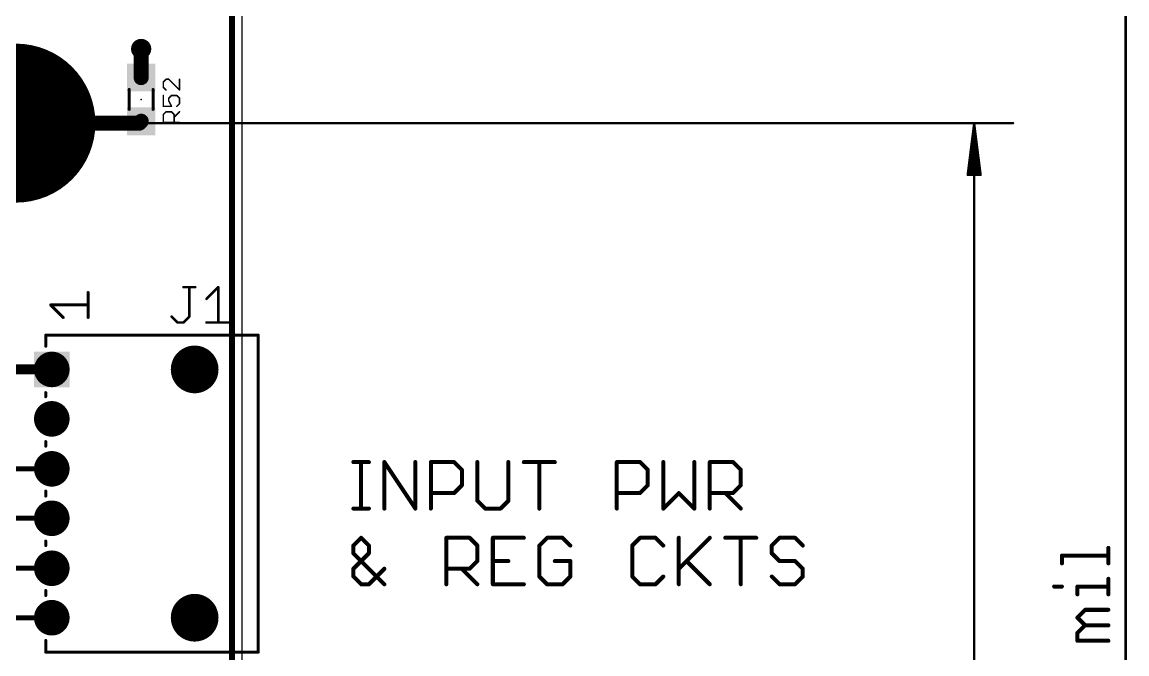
# Model space of a CAD drawing. Extents: x -18 to 144, y -21 to 125.
# Drawn here: x 86.7 to 142.3, y 55.2 to 86.9 of the extents above; entities that cross this region are included whole.
import ezdxf

# ---------------------------------------------------------------- set-up
doc = ezdxf.new("R2010")
doc.units = 0
for name, color, linetype in [('1', 251, 'CONTINUOUS'), ('114', 4, 'CONTINUOUS'), ('16', 175, 'CONTINUOUS'), ('17', 1, 'CONTINUOUS'), ('18', 82, 'CONTINUOUS'), ('2', 82, 'CONTINUOUS'), ('20', 7, 'CONTINUOUS'), ('21', 253, 'CONTINUOUS'), ('23', 7, 'CONTINUOUS'), ('25', 253, 'CONTINUOUS'), ('27', 251, 'CONTINUOUS')]:
    doc.layers.add(name, color=color, linetype=linetype)

# ---------------------------------------------------------------- blocks, each defined once
blk = doc.blocks.new('SQUAREP')
blk.add_solid([(-0.5, -0.5), (0.5, -0.5), (-0.5, 0.5), (0.5, 0.5)])
blk = doc.blocks.new('ROUNDP')
at = {"const_width": 0.5}
blk.add_lwpolyline([(0, -0.25, 1), (0, 0.25, 1), (0, -0.25)], format="xyb", dxfattribs=at)
blk = doc.blocks.new('RECT')
blk.add_solid([(-0.5, -0.5), (0.5, -0.5), (-0.5, 0.5), (0.5, 0.5)])
blk = doc.blocks.new('ROUNDV')
at = {"const_width": 0.5}
blk.add_lwpolyline([(0, -0.25, 1), (0, 0.25, 1), (0, -0.25)], format="xyb", dxfattribs=at)

msp = doc.modelspace()

# ---------------------------------------------------------------- linework, layer by layer
at = {"layer": '1'}
for points, const_width in [([(92.71, 84.158), (92.71, 85.598)], 0.762), ([(92.6162, 81.8642), (92.71, 81.958)], 0.762), ([(86.4108, 81.8642), (92.6162, 81.8642)], 0.762), ([(85.598, 69.469), (88.2142, 69.469)], 0.508)]:
    msp.add_lwpolyline(points, dxfattribs=dict(at, const_width=const_width))
for points, const_width in [([(92.9005, 85.598, 1), (92.5195, 85.598)], 0.381), ([(92.5195, 84.158, 1), (92.9005, 84.158)], 0.381), ([(92.8447, 81.8233, 1), (92.5753, 82.0927)], 0.381), ([(92.4815, 81.9989, 1), (92.7509, 81.7295)], 0.381), ([(92.6162, 81.6737, 1), (92.6162, 82.0547)], 0.381), ([(88.2142, 69.342, 1), (88.2142, 69.596)], 0.254)]:
    msp.add_lwpolyline(points, format="xyb", dxfattribs=dict(at, const_width=const_width))
at = {"layer": '114'}
for points, const_width in [([(142.24, 105.345), (142.24, 0.065)], 0.13), ([(86.4108, 81.8642), (136.57, 81.8642)], 0.13), ([(134.62, 81.7992), (134.3008, 79.2642)], 0.13), ([(134.62, 81.7992), (134.36, 79.2642)], 0.13), ([(134.62, 81.7992), (134.49, 79.2642)], 0.13), ([(134.62, 6.923), (134.62, 81.7992)], 0.13), ([(134.9392, 79.2642), (134.62, 81.7992)], 0.13), ([(134.75, 79.2642), (134.62, 81.7992)], 0.13), ([(134.88, 79.2642), (134.62, 81.7992)], 0.13), ([(134.3008, 79.2642), (134.9392, 79.2642)], 0.13), ([(103.3882, 64.805), (104.1678, 64.805)], 0.2032), ([(103.778, 62.4662), (103.778, 64.805)], 0.2032), ([(104.9474, 62.4662), (104.9474, 64.805)], 0.2032), ([(104.9474, 64.805), (106.5066, 62.4662)], 0.2032), ([(106.5066, 62.4662), (106.5066, 64.805)], 0.2032), ([(107.2862, 62.4662), (107.2862, 64.805)], 0.2032), ([(107.2862, 64.805), (108.4556, 64.805)], 0.2032), ([(108.4556, 64.805), (108.8454, 64.4152)], 0.2032), ([(108.8454, 64.4152), (108.8454, 63.6356)], 0.2032), ([(109.6249, 64.805), (109.6249, 62.856)], 0.2032), ([(111.1841, 62.856), (111.1841, 64.805)], 0.2032), ([(111.9637, 64.805), (113.5229, 64.805)], 0.2032), ([(112.7433, 62.4662), (112.7433, 64.805)], 0.2032), ([(116.6413, 62.4662), (116.6413, 64.805)], 0.2032), ([(116.6413, 64.805), (117.8107, 64.805)], 0.2032), ([(117.8107, 64.805), (118.2005, 64.4152)], 0.2032), ([(118.2005, 64.4152), (118.2005, 63.6356)], 0.2032), ([(118.9801, 64.805), (118.9801, 62.4662)], 0.2032), ([(120.5393, 62.4662), (120.5393, 64.805)], 0.2032), ([(121.3189, 62.4662), (121.3189, 64.805)], 0.2032), ([(121.3189, 64.805), (122.4883, 64.805)], 0.2032), ([(122.4883, 64.805), (122.8781, 64.4152)], 0.2032), ([(122.8781, 64.4152), (122.8781, 63.6356)], 0.2032), ([(108.8454, 63.6356), (108.4556, 63.2458)], 0.2032), ([(118.2005, 63.6356), (117.8107, 63.2458)], 0.2032), ([(122.8781, 63.6356), (122.4883, 63.2458)], 0.2032), ([(108.4556, 63.2458), (107.2862, 63.2458)], 0.2032), ([(109.6249, 62.856), (110.0147, 62.4662)], 0.2032), ([(110.7943, 62.4662), (111.1841, 62.856)], 0.2032), ([(117.8107, 63.2458), (116.6413, 63.2458)], 0.2032), ([(118.9801, 62.4662), (119.7597, 63.2458)], 0.2032), ([(119.7597, 63.2458), (120.5393, 62.4662)], 0.2032), ([(122.4883, 63.2458), (121.3189, 63.2458)], 0.2032), ([(122.0985, 63.2458), (122.8781, 62.4662)], 0.2032), ([(103.3882, 62.4662), (104.1678, 62.4662)], 0.2032), ([(110.0147, 62.4662), (110.7943, 62.4662)], 0.2032), ([(103.778, 60.995), (103.3882, 60.6052)], 0.2032), ([(103.3882, 60.6052), (103.3882, 60.2154)], 0.2032), ([(104.1678, 60.6052), (103.778, 60.995)], 0.2032), ([(104.1678, 60.2154), (104.1678, 60.6052)], 0.2032), ([(108.0658, 58.6562), (108.0658, 60.995)], 0.2032), ([(108.0658, 60.995), (109.2352, 60.995)], 0.2032), ([(109.2352, 60.995), (109.6249, 60.6052)], 0.2032), ([(109.6249, 60.6052), (109.6249, 59.8256)], 0.2032), ([(111.9637, 60.995), (110.4046, 60.995)], 0.2032), ([(110.4046, 60.995), (110.4046, 58.6562)], 0.2032), ([(113.1331, 60.995), (112.7433, 60.6052)], 0.2032), ([(112.7433, 60.6052), (112.7433, 59.046)], 0.2032), ([(113.9127, 60.995), (113.1331, 60.995)], 0.2032), ([(114.3025, 60.6052), (113.9127, 60.995)], 0.2032), ([(117.8107, 60.995), (117.4209, 60.6052)], 0.2032), ([(117.4209, 60.6052), (117.4209, 59.046)], 0.2032), ([(118.5903, 60.995), (117.8107, 60.995)], 0.2032), ([(118.9801, 60.6052), (118.5903, 60.995)], 0.2032), ([(119.7597, 60.995), (119.7597, 58.6562)], 0.2032), ([(119.7597, 59.4358), (121.3189, 60.995)], 0.2032), ([(122.0985, 60.995), (123.6577, 60.995)], 0.2032), ([(122.8781, 58.6562), (122.8781, 60.995)], 0.2032), ([(124.8271, 60.995), (124.4373, 60.6052)], 0.2032), ([(124.4373, 60.6052), (124.4373, 60.2154)], 0.2032), ([(125.6067, 60.995), (124.8271, 60.995)], 0.2032), ([(125.9965, 60.6052), (125.6067, 60.995)], 0.2032), ([(141.3734, 59.709), (141.3734, 60.4886)], 0.2032), ([(103.3882, 59.4358), (104.1678, 60.2154)], 0.2032), ([(103.3882, 60.2154), (104.9474, 58.6562)], 0.2032), ([(124.4373, 60.2154), (124.8271, 59.8256)], 0.2032), ([(139.0346, 59.709), (139.0346, 60.0988)], 0.2032), ([(139.0346, 60.0988), (141.3734, 60.0988)], 0.2032), ([(103.3882, 59.046), (103.3882, 59.4358)], 0.2032), ([(104.9474, 59.4358), (104.1678, 58.6562)], 0.2032), ([(109.2352, 59.4358), (108.0658, 59.4358)], 0.2032), ([(108.8454, 59.4358), (109.6249, 58.6562)], 0.2032), ([(109.6249, 59.8256), (109.2352, 59.4358)], 0.2032), ([(110.4046, 59.8256), (111.1841, 59.8256)], 0.2032), ([(114.3025, 59.8256), (113.5229, 59.8256)], 0.2032), ([(114.3025, 59.046), (114.3025, 59.8256)], 0.2032), ([(120.1495, 59.8256), (121.3189, 58.6562)], 0.2032), ([(124.8271, 59.8256), (125.6067, 59.8256)], 0.2032), ([(125.6067, 59.8256), (125.9965, 59.4358)], 0.2032), ([(125.9965, 59.4358), (125.9965, 59.046)], 0.2032), ([(103.778, 58.6562), (103.3882, 59.046)], 0.2032), ([(112.7433, 59.046), (113.1331, 58.6562)], 0.2032), ([(113.9127, 58.6562), (114.3025, 59.046)], 0.2032), ([(117.4209, 59.046), (117.8107, 58.6562)], 0.2032), ([(118.5903, 58.6562), (118.9801, 59.046)], 0.2032), ([(124.8271, 58.6562), (124.4373, 59.046)], 0.2032), ([(125.9965, 59.046), (125.6067, 58.6562)], 0.2032), ([(141.3734, 58.1498), (141.3734, 58.9294)], 0.2032), ([(104.1678, 58.6562), (103.778, 58.6562)], 0.2032), ([(110.4046, 58.6562), (111.9637, 58.6562)], 0.2032), ([(113.1331, 58.6562), (113.9127, 58.6562)], 0.2032), ([(117.8107, 58.6562), (118.5903, 58.6562)], 0.2032), ([(125.6067, 58.6562), (124.8271, 58.6562)], 0.2032), ([(138.6448, 58.5396), (139.0346, 58.5396)], 0.2032), ([(139.8142, 58.1498), (139.8142, 58.5396)], 0.2032), ([(139.8142, 58.5396), (141.3734, 58.5396)], 0.2032), ([(139.8142, 56.9804), (140.204, 57.3702)], 0.2032), ([(140.204, 57.3702), (141.3734, 57.3702)], 0.2032), ([(140.204, 56.5906), (139.8142, 56.9804)], 0.2032), ([(139.8142, 56.2008), (140.204, 56.5906)], 0.2032), ([(139.8142, 55.811), (139.8142, 56.2008)], 0.2032), ([(140.204, 56.5906), (141.3734, 56.5906)], 0.2032), ([(141.3734, 55.811), (139.8142, 55.811)], 0.2032)]:
    msp.add_lwpolyline(points, dxfattribs=dict(at, const_width=const_width))
for points, const_width in [([(134.6525, 81.7992, 1), (134.5875, 81.7992)], 0.065), ([(134.6522, 81.8033, 1), (134.5878, 81.7951)], 0.065), ([(134.6525, 81.7975, 1), (134.5875, 81.8009)], 0.065), ([(134.6525, 81.8009, 1), (134.5875, 81.7975)], 0.065), ([(134.6523, 81.8025, 1), (134.5877, 81.7959)], 0.065), ([(134.6523, 81.7959, 1), (134.5877, 81.8025)], 0.065), ([(134.6522, 81.7951, 1), (134.5878, 81.8033)], 0.065), ([(136.57, 81.8317, 1), (136.57, 81.8967)], 0.065), ([(134.2685, 79.2683, 1), (134.333, 79.2601)], 0.065), ([(134.3008, 79.2967, 1), (134.3008, 79.2317)], 0.065), ([(134.3277, 79.2675, 1), (134.3923, 79.2609)], 0.065), ([(134.4575, 79.2659, 1), (134.5225, 79.2625)], 0.065), ([(134.7175, 79.2625, 1), (134.7825, 79.2659)], 0.065), ([(134.8477, 79.2609, 1), (134.9123, 79.2675)], 0.065), ([(134.907, 79.2601, 1), (134.9715, 79.2683)], 0.065), ([(134.9392, 79.2317, 1), (134.9392, 79.2967)], 0.065), ([(103.3882, 64.8558, 1), (103.3882, 64.7542)], 0.1016), ([(103.8288, 64.805, 1), (103.7272, 64.805)], 0.1016), ([(104.1678, 64.7542, 1), (104.1678, 64.8558)], 0.1016), ([(104.9982, 64.805, 1), (104.8966, 64.805)], 0.1016), ([(104.9896, 64.8332, 1), (104.9051, 64.7768)], 0.1016), ([(106.5574, 64.805, 1), (106.4558, 64.805)], 0.1016), ([(107.337, 64.805, 1), (107.2354, 64.805)], 0.1016), ([(107.2862, 64.8558, 1), (107.2862, 64.7542)], 0.1016), ([(108.4915, 64.8409, 1), (108.4196, 64.7691)], 0.1016), ([(108.4556, 64.7542, 1), (108.4556, 64.8558)], 0.1016), ([(108.8962, 64.4152, 1), (108.7946, 64.4152)], 0.1016), ([(108.8094, 64.3793, 1), (108.8813, 64.4511)], 0.1016), ([(109.6757, 64.805, 1), (109.5742, 64.805)], 0.1016), ([(111.2349, 64.805, 1), (111.1333, 64.805)], 0.1016), ([(111.9637, 64.8558, 1), (111.9637, 64.7542)], 0.1016), ([(112.7941, 64.805, 1), (112.6925, 64.805)], 0.1016), ([(113.5229, 64.7542, 1), (113.5229, 64.8558)], 0.1016), ([(116.6921, 64.805, 1), (116.5905, 64.805)], 0.1016), ([(116.6413, 64.8558, 1), (116.6413, 64.7542)], 0.1016), ([(117.8467, 64.8409, 1), (117.7748, 64.7691)], 0.1016), ([(117.8107, 64.7542, 1), (117.8107, 64.8558)], 0.1016), ([(118.2513, 64.4152, 1), (118.1497, 64.4152)], 0.1016), ([(118.1646, 64.3793, 1), (118.2365, 64.4511)], 0.1016), ([(119.0309, 64.805, 1), (118.9293, 64.805)], 0.1016), ([(120.5901, 64.805, 1), (120.4885, 64.805)], 0.1016), ([(121.3697, 64.805, 1), (121.2681, 64.805)], 0.1016), ([(121.3189, 64.8558, 1), (121.3189, 64.7542)], 0.1016), ([(122.5243, 64.8409, 1), (122.4524, 64.7691)], 0.1016), ([(122.4883, 64.7542, 1), (122.4883, 64.8558)], 0.1016), ([(122.9289, 64.4152, 1), (122.8273, 64.4152)], 0.1016), ([(122.8422, 64.3793, 1), (122.9141, 64.4511)], 0.1016), ([(108.7946, 63.6356, 1), (108.8962, 63.6356)], 0.1016), ([(108.8813, 63.5997, 1), (108.8094, 63.6715)], 0.1016), ([(118.1497, 63.6356, 1), (118.2513, 63.6356)], 0.1016), ([(118.2365, 63.5997, 1), (118.1646, 63.6715)], 0.1016), ([(122.8273, 63.6356, 1), (122.9289, 63.6356)], 0.1016), ([(122.9141, 63.5997, 1), (122.8422, 63.6715)], 0.1016), ([(107.2862, 63.2966, 1), (107.2862, 63.195)], 0.1016), ([(108.4196, 63.2817, 1), (108.4915, 63.2099)], 0.1016), ([(108.4556, 63.195, 1), (108.4556, 63.2966)], 0.1016), ([(109.6609, 62.8919, 1), (109.589, 62.8201)], 0.1016), ([(109.5742, 62.856, 1), (109.6757, 62.856)], 0.1016), ([(111.1333, 62.856, 1), (111.2349, 62.856)], 0.1016), ([(111.2201, 62.8201, 1), (111.1482, 62.8919)], 0.1016), ([(116.6413, 63.2966, 1), (116.6413, 63.195)], 0.1016), ([(117.7748, 63.2817, 1), (117.8467, 63.2099)], 0.1016), ([(117.8107, 63.195, 1), (117.8107, 63.2966)], 0.1016), ([(119.7957, 63.2817, 1), (119.7238, 63.2099)], 0.1016), ([(119.7957, 63.2099, 1), (119.7238, 63.2817)], 0.1016), ([(121.3189, 63.2966, 1), (121.3189, 63.195)], 0.1016), ([(122.1345, 63.2817, 1), (122.0626, 63.2099)], 0.1016), ([(122.4524, 63.2817, 1), (122.5243, 63.2099)], 0.1016), ([(122.4883, 63.195, 1), (122.4883, 63.2966)], 0.1016), ([(103.3882, 62.517, 1), (103.3882, 62.4154)], 0.1016), ([(103.7272, 62.4662, 1), (103.8288, 62.4662)], 0.1016), ([(104.1678, 62.4154, 1), (104.1678, 62.517)], 0.1016), ([(104.8966, 62.4662, 1), (104.9982, 62.4662)], 0.1016), ([(106.4558, 62.4662, 1), (106.5574, 62.4662)], 0.1016), ([(106.4643, 62.438, 1), (106.5488, 62.4944)], 0.1016), ([(107.2354, 62.4662, 1), (107.337, 62.4662)], 0.1016), ([(110.0147, 62.517, 1), (110.0147, 62.4154)], 0.1016), ([(109.9788, 62.4303, 1), (110.0507, 62.5021)], 0.1016), ([(110.7584, 62.5021, 1), (110.8303, 62.4303)], 0.1016), ([(110.7943, 62.4154, 1), (110.7943, 62.517)], 0.1016), ([(112.6925, 62.4662, 1), (112.7941, 62.4662)], 0.1016), ([(116.5905, 62.4662, 1), (116.6921, 62.4662)], 0.1016), ([(118.9442, 62.5021, 1), (119.0161, 62.4303)], 0.1016), ([(118.9293, 62.4662, 1), (119.0309, 62.4662)], 0.1016), ([(120.4885, 62.4662, 1), (120.5901, 62.4662)], 0.1016), ([(120.5034, 62.4303, 1), (120.5753, 62.5021)], 0.1016), ([(121.2681, 62.4662, 1), (121.3697, 62.4662)], 0.1016), ([(122.8422, 62.4303, 1), (122.9141, 62.5021)], 0.1016), ([(103.3522, 60.6411, 1), (103.4241, 60.5693)], 0.1016), ([(103.439, 60.6052, 1), (103.3374, 60.6052)], 0.1016), ([(103.8139, 61.0309, 1), (103.742, 60.9591)], 0.1016), ([(103.8139, 60.9591, 1), (103.742, 61.0309)], 0.1016), ([(104.2186, 60.6052, 1), (104.117, 60.6052)], 0.1016), ([(104.1318, 60.5693, 1), (104.2037, 60.6411)], 0.1016), ([(108.1166, 60.995, 1), (108.015, 60.995)], 0.1016), ([(108.0658, 61.0458, 1), (108.0658, 60.9442)], 0.1016), ([(109.2711, 61.0309, 1), (109.1992, 60.9591)], 0.1016), ([(109.2352, 60.9442, 1), (109.2352, 61.0458)], 0.1016), ([(109.6757, 60.6052, 1), (109.5742, 60.6052)], 0.1016), ([(109.589, 60.5693, 1), (109.6609, 60.6411)], 0.1016), ([(110.4046, 61.0458, 1), (110.4046, 60.9442)], 0.1016), ([(110.4553, 60.995, 1), (110.3538, 60.995)], 0.1016), ([(111.9637, 60.9442, 1), (111.9637, 61.0458)], 0.1016), ([(112.7941, 60.6052, 1), (112.6925, 60.6052)], 0.1016), ([(112.7074, 60.6411, 1), (112.7793, 60.5693)], 0.1016), ([(113.1331, 61.0458, 1), (113.1331, 60.9442)], 0.1016), ([(113.1691, 60.9591, 1), (113.0972, 61.0309)], 0.1016), ([(113.9487, 61.0309, 1), (113.8768, 60.9591)], 0.1016), ([(113.9127, 60.9442, 1), (113.9127, 61.0458)], 0.1016), ([(114.2666, 60.5693, 1), (114.3385, 60.6411)], 0.1016), ([(117.4717, 60.6052, 1), (117.3701, 60.6052)], 0.1016), ([(117.385, 60.6411, 1), (117.4569, 60.5693)], 0.1016), ([(117.8107, 61.0458, 1), (117.8107, 60.9442)], 0.1016), ([(117.8467, 60.9591, 1), (117.7748, 61.0309)], 0.1016), ([(118.6263, 61.0309, 1), (118.5544, 60.9591)], 0.1016), ([(118.5903, 60.9442, 1), (118.5903, 61.0458)], 0.1016), ([(118.9442, 60.5693, 1), (119.0161, 60.6411)], 0.1016), ([(119.8105, 60.995, 1), (119.7089, 60.995)], 0.1016), ([(121.3549, 60.9591, 1), (121.283, 61.0309)], 0.1016), ([(122.0985, 61.0458, 1), (122.0985, 60.9442)], 0.1016), ([(122.9289, 60.995, 1), (122.8273, 60.995)], 0.1016), ([(123.6577, 60.9442, 1), (123.6577, 61.0458)], 0.1016), ([(124.4881, 60.6052, 1), (124.3865, 60.6052)], 0.1016), ([(124.4014, 60.6411, 1), (124.4733, 60.5693)], 0.1016), ([(124.8271, 61.0458, 1), (124.8271, 60.9442)], 0.1016), ([(124.863, 60.9591, 1), (124.7912, 61.0309)], 0.1016), ([(125.6426, 61.0309, 1), (125.5708, 60.9591)], 0.1016), ([(125.6067, 60.9442, 1), (125.6067, 61.0458)], 0.1016), ([(125.9606, 60.5693, 1), (126.0324, 60.6411)], 0.1016), ([(141.4242, 60.4886, 1), (141.3226, 60.4886)], 0.1016), ([(103.4241, 60.2513, 1), (103.3522, 60.1795)], 0.1016), ([(103.3374, 60.2154, 1), (103.439, 60.2154)], 0.1016), ([(104.117, 60.2154, 1), (104.2186, 60.2154)], 0.1016), ([(104.2037, 60.1795, 1), (104.1318, 60.2513)], 0.1016), ([(124.4733, 60.2513, 1), (124.4014, 60.1795)], 0.1016), ([(124.3865, 60.2154, 1), (124.4881, 60.2154)], 0.1016), ([(139.0854, 60.0988, 1), (138.9838, 60.0988)], 0.1016), ([(139.0346, 60.1496, 1), (139.0346, 60.048)], 0.1016), ([(141.3734, 60.048, 1), (141.3734, 60.1496)], 0.1016), ([(103.3522, 59.4717, 1), (103.4241, 59.3999)], 0.1016), ([(103.439, 59.4358, 1), (103.3374, 59.4358)], 0.1016), ([(104.9833, 59.3999, 1), (104.9114, 59.4717)], 0.1016), ([(108.0658, 59.4866, 1), (108.0658, 59.385)], 0.1016), ([(108.8813, 59.4717, 1), (108.8094, 59.3999)], 0.1016), ([(109.1992, 59.4717, 1), (109.2711, 59.3999)], 0.1016), ([(109.2352, 59.385, 1), (109.2352, 59.4866)], 0.1016), ([(109.5742, 59.8256, 1), (109.6757, 59.8256)], 0.1016), ([(109.6609, 59.7897, 1), (109.589, 59.8615)], 0.1016), ([(110.4046, 59.8764, 1), (110.4046, 59.7748)], 0.1016), ([(111.1841, 59.7748, 1), (111.1841, 59.8764)], 0.1016), ([(113.5229, 59.8764, 1), (113.5229, 59.7748)], 0.1016), ([(114.3533, 59.8256, 1), (114.2517, 59.8256)], 0.1016), ([(114.3025, 59.7748, 1), (114.3025, 59.8764)], 0.1016), ([(119.7238, 59.4717, 1), (119.7957, 59.3999)], 0.1016), ([(120.1855, 59.8615, 1), (120.1136, 59.7897)], 0.1016), ([(124.8271, 59.8764, 1), (124.8271, 59.7748)], 0.1016), ([(124.7912, 59.7897, 1), (124.863, 59.8615)], 0.1016), ([(125.6426, 59.8615, 1), (125.5708, 59.7897)], 0.1016), ([(125.6067, 59.7748, 1), (125.6067, 59.8764)], 0.1016), ([(126.0473, 59.4358, 1), (125.9457, 59.4358)], 0.1016), ([(125.9606, 59.3999, 1), (126.0324, 59.4717)], 0.1016), ([(138.9838, 59.709, 1), (139.0854, 59.709)], 0.1016), ([(141.3226, 59.709, 1), (141.4242, 59.709)], 0.1016), ([(103.4241, 59.0819, 1), (103.3522, 59.0101)], 0.1016), ([(103.3374, 59.046, 1), (103.439, 59.046)], 0.1016), ([(112.7793, 59.0819, 1), (112.7074, 59.0101)], 0.1016), ([(112.6925, 59.046, 1), (112.7941, 59.046)], 0.1016), ([(114.2517, 59.046, 1), (114.3533, 59.046)], 0.1016), ([(114.3385, 59.0101, 1), (114.2666, 59.0819)], 0.1016), ([(117.4569, 59.0819, 1), (117.385, 59.0101)], 0.1016), ([(117.3701, 59.046, 1), (117.4717, 59.046)], 0.1016), ([(119.0161, 59.0101, 1), (118.9442, 59.0819)], 0.1016), ([(124.4733, 59.0819, 1), (124.4014, 59.0101)], 0.1016), ([(125.9457, 59.046, 1), (126.0473, 59.046)], 0.1016), ([(126.0324, 59.0101, 1), (125.9606, 59.0819)], 0.1016), ([(141.4242, 58.9294, 1), (141.3226, 58.9294)], 0.1016), ([(103.778, 58.707, 1), (103.778, 58.6054)], 0.1016), ([(103.742, 58.6203, 1), (103.8139, 58.6921)], 0.1016), ([(104.1318, 58.6921, 1), (104.2037, 58.6203)], 0.1016), ([(104.1678, 58.6054, 1), (104.1678, 58.707)], 0.1016), ([(104.9114, 58.6203, 1), (104.9833, 58.6921)], 0.1016), ([(108.015, 58.6562, 1), (108.1166, 58.6562)], 0.1016), ([(109.589, 58.6203, 1), (109.6609, 58.6921)], 0.1016), ([(110.4046, 58.707, 1), (110.4046, 58.6054)], 0.1016), ([(110.3538, 58.6562, 1), (110.4553, 58.6562)], 0.1016), ([(111.9637, 58.6054, 1), (111.9637, 58.707)], 0.1016), ([(113.1331, 58.707, 1), (113.1331, 58.6054)], 0.1016), ([(113.0972, 58.6203, 1), (113.1691, 58.6921)], 0.1016), ([(113.8768, 58.6921, 1), (113.9487, 58.6203)], 0.1016), ([(113.9127, 58.6054, 1), (113.9127, 58.707)], 0.1016), ([(117.8107, 58.707, 1), (117.8107, 58.6054)], 0.1016), ([(117.7748, 58.6203, 1), (117.8467, 58.6921)], 0.1016), ([(118.5544, 58.6921, 1), (118.6263, 58.6203)], 0.1016), ([(118.5903, 58.6054, 1), (118.5903, 58.707)], 0.1016), ([(119.7089, 58.6562, 1), (119.8105, 58.6562)], 0.1016), ([(121.283, 58.6203, 1), (121.3549, 58.6921)], 0.1016), ([(122.8273, 58.6562, 1), (122.9289, 58.6562)], 0.1016), ([(124.8271, 58.707, 1), (124.8271, 58.6054)], 0.1016), ([(124.7912, 58.6203, 1), (124.863, 58.6921)], 0.1016), ([(125.5708, 58.6921, 1), (125.6426, 58.6203)], 0.1016), ([(125.6067, 58.6054, 1), (125.6067, 58.707)], 0.1016), ([(138.6448, 58.5904, 1), (138.6448, 58.4888)], 0.1016), ([(139.0346, 58.4888, 1), (139.0346, 58.5904)], 0.1016), ([(139.865, 58.5396, 1), (139.7634, 58.5396)], 0.1016), ([(139.8142, 58.5904, 1), (139.8142, 58.4888)], 0.1016), ([(141.3734, 58.4888, 1), (141.3734, 58.5904)], 0.1016), ([(139.7634, 58.1498, 1), (139.865, 58.1498)], 0.1016), ([(141.3226, 58.1498, 1), (141.4242, 58.1498)], 0.1016), ([(140.204, 57.421, 1), (140.204, 57.3194)], 0.1016), ([(140.2399, 57.3343, 1), (140.1681, 57.4061)], 0.1016), ([(141.3734, 57.3194, 1), (141.3734, 57.421)], 0.1016), ([(139.8501, 57.0163, 1), (139.7783, 56.9445)], 0.1016), ([(139.7783, 57.0163, 1), (139.8501, 56.9445)], 0.1016), ([(139.865, 56.2008, 1), (139.7634, 56.2008)], 0.1016), ([(139.7783, 56.2367, 1), (139.8501, 56.1649)], 0.1016), ([(140.204, 56.6414, 1), (140.204, 56.5398)], 0.1016), ([(140.2399, 56.5547, 1), (140.1681, 56.6265)], 0.1016), ([(140.1681, 56.5547, 1), (140.2399, 56.6265)], 0.1016), ([(141.3734, 56.5398, 1), (141.3734, 56.6414)], 0.1016), ([(139.8142, 55.8618, 1), (139.8142, 55.7602)], 0.1016), ([(139.7634, 55.811, 1), (139.865, 55.811)], 0.1016), ([(141.3734, 55.7602, 1), (141.3734, 55.8618)], 0.1016)]:
    msp.add_lwpolyline(points, format="xyb", dxfattribs=dict(at, const_width=const_width))
at = {"layer": '16', "const_width": 0.254}
for points in [[(86.1314, 64.4652), (88.2142, 64.4652)], [(86.106, 61.976), (88.2142, 61.976)], [(77.9526, 59.4614), (88.2142, 59.4614)], [(79.1718, 56.9722), (88.2142, 56.9722)]]:
    msp.add_lwpolyline(points, dxfattribs=at)
at = {"layer": '16', "const_width": 0.127}
for points in [[(88.2142, 64.4017, 1), (88.2142, 64.5287)], [(88.2142, 61.9125, 1), (88.2142, 62.0395)], [(88.2142, 59.3979, 1), (88.2142, 59.5249)], [(88.2142, 56.9087, 1), (88.2142, 57.0357)]]:
    msp.add_lwpolyline(points, format="xyb", dxfattribs=at)
at = {"layer": '2', "const_width": 0.3048}
msp.add_lwpolyline([(97.282, 104.902), (97.282, 0.508)], dxfattribs=at)
at = {"layer": '20'}
msp.add_line((97.79, 0), (97.79, 105.41), dxfattribs=at)
at = {"layer": '21', "const_width": 0.1524}
for points in [[(92.11, 83.558), (92.11, 82.558)], [(93.31, 82.558), (93.31, 83.558)], [(90.043, 72.0852), (90.043, 73.3393)], [(88.7889, 72.0852), (88.1618, 72.7123)], [(88.1618, 72.7123), (90.043, 72.7123)], [(98.6028, 71.1962), (87.9094, 71.1962)], [(87.9094, 71.1962), (87.9094, 70.6374)], [(98.6028, 55.245), (98.6028, 71.1962)], [(87.9094, 68.3006), (87.9094, 68.0974)], [(87.9094, 65.8368), (87.9094, 65.6082)], [(87.9094, 63.3476), (87.9094, 63.0936)], [(87.9094, 60.833), (87.9094, 60.6044)], [(87.9094, 58.3438), (87.9094, 58.0898)], [(87.9094, 55.8292), (87.9094, 55.245)], [(87.9094, 55.245), (98.6028, 55.245)]]:
    msp.add_lwpolyline(points, dxfattribs=at)
at = {"layer": '21', "const_width": 0.0762}
for points in [[(92.1481, 83.558, 1), (92.0719, 83.558)], [(93.3481, 83.558, 1), (93.2719, 83.558)], [(92.0719, 82.558, 1), (92.1481, 82.558)], [(93.2719, 82.558, 1), (93.3481, 82.558)], [(90.0811, 73.3393, 1), (90.0049, 73.3393)], [(88.1618, 72.7504, 1), (88.1618, 72.6742)], [(88.1887, 72.7392, 1), (88.1349, 72.6853)], [(90.043, 72.6742, 1), (90.043, 72.7504)], [(88.7619, 72.0583, 1), (88.8158, 72.1121)], [(90.0049, 72.0852, 1), (90.0811, 72.0852)], [(87.9094, 71.2343, 1), (87.9094, 71.1581)], [(87.9475, 71.1962, 1), (87.8713, 71.1962)], [(98.6409, 71.1962, 1), (98.5647, 71.1962)], [(98.6028, 71.1581, 1), (98.6028, 71.2343)], [(87.8713, 70.6374, 1), (87.9475, 70.6374)], [(87.9475, 68.3006, 1), (87.8713, 68.3006)], [(87.8713, 68.0974, 1), (87.9475, 68.0974)], [(87.9475, 65.8368, 1), (87.8713, 65.8368)], [(87.8713, 65.6082, 1), (87.9475, 65.6082)], [(87.9475, 63.3476, 1), (87.8713, 63.3476)], [(87.8713, 63.0936, 1), (87.9475, 63.0936)], [(87.9475, 60.833, 1), (87.8713, 60.833)], [(87.8713, 60.6044, 1), (87.9475, 60.6044)], [(87.9475, 58.3438, 1), (87.8713, 58.3438)], [(87.8713, 58.0898, 1), (87.9475, 58.0898)], [(87.9475, 55.8292, 1), (87.8713, 55.8292)], [(87.9094, 55.2831, 1), (87.9094, 55.2069)], [(87.8713, 55.245, 1), (87.9475, 55.245)], [(98.5647, 55.245, 1), (98.6409, 55.245)], [(98.6028, 55.2069, 1), (98.6028, 55.2831)]]:
    msp.add_lwpolyline(points, format="xyb", dxfattribs=at)
at = {"layer": '23'}
for p in [(92.71, 83.058), (88.2142, 69.469)]:
    msp.add_point(p, dxfattribs=at)
at = {"layer": '25', "const_width": 0.0762}
for points in [[(93.9625, 84.0731), (93.8269, 83.9375)], [(93.8269, 83.9375), (93.8269, 83.6664)], [(94.0981, 84.0731), (93.9625, 84.0731)], [(94.6404, 83.5308), (94.0981, 84.0731)], [(94.6404, 84.0731), (94.6404, 83.5308)], [(93.8269, 83.6664), (93.9625, 83.5308)], [(93.8269, 83.2545), (93.8269, 82.7122)], [(94.0981, 83.119), (94.2337, 83.2545)], [(94.0981, 82.9834), (94.0981, 83.119)], [(94.2337, 82.7122), (94.0981, 82.9834)], [(94.2337, 83.2545), (94.5048, 83.2545)], [(94.5048, 83.2545), (94.6404, 83.119)], [(94.6404, 82.8478), (94.5048, 82.7122)], [(94.6404, 83.119), (94.6404, 82.8478)], [(93.8269, 82.7122), (94.2337, 82.7122)], [(93.8269, 82.3004), (93.9625, 82.436)], [(93.8269, 81.8936), (93.8269, 82.3004)], [(93.9625, 82.436), (94.2337, 82.436)], [(94.2337, 82.436), (94.3692, 82.3004)], [(94.3692, 82.1648), (94.6404, 82.436)], [(94.3692, 82.3004), (94.3692, 81.8936)], [(94.6404, 81.8936), (93.8269, 81.8936)]]:
    msp.add_lwpolyline(points, dxfattribs=at)
at = {"layer": '25', "const_width": 0.0381}
for points in [[(93.8134, 83.951, 1), (93.8404, 83.9241)], [(93.846, 83.9375, 1), (93.8079, 83.9375)], [(93.9625, 84.0922, 1), (93.9625, 84.0541)], [(93.976, 84.0596, 1), (93.949, 84.0866)], [(94.1115, 84.0866, 1), (94.0846, 84.0596)], [(94.0981, 84.0541, 1), (94.0981, 84.0922)], [(94.6594, 84.0731, 1), (94.6214, 84.0731)], [(93.8404, 83.6798, 1), (93.8134, 83.6529)], [(93.8079, 83.6664, 1), (93.846, 83.6664)], [(93.949, 83.5173, 1), (93.976, 83.5443)], [(94.6214, 83.5308, 1), (94.6594, 83.5308)], [(94.6269, 83.5173, 1), (94.6539, 83.5443)], [(93.846, 83.2545, 1), (93.8079, 83.2545)], [(94.1151, 82.9919, 1), (94.081, 82.9749)], [(94.1171, 83.119, 1), (94.079, 83.119)], [(94.0846, 83.1324, 1), (94.1115, 83.1055)], [(94.079, 82.9834, 1), (94.1171, 82.9834)], [(94.2337, 83.2736, 1), (94.2337, 83.2355)], [(94.2471, 83.2411, 1), (94.2202, 83.268)], [(94.5183, 83.268, 1), (94.4913, 83.2411)], [(94.5048, 83.2355, 1), (94.5048, 83.2736)], [(94.6594, 83.119, 1), (94.6214, 83.119)], [(94.6214, 82.8478, 1), (94.6594, 82.8478)], [(94.6269, 83.1055, 1), (94.6539, 83.1324)], [(94.6539, 82.8343, 1), (94.6269, 82.8613)], [(93.8269, 82.7313, 1), (93.8269, 82.6932)], [(93.8134, 82.3138, 1), (93.8404, 82.2869)], [(93.8079, 82.7122, 1), (93.846, 82.7122)], [(93.846, 82.3004, 1), (93.8079, 82.3004)], [(93.9625, 82.455, 1), (93.9625, 82.4169)], [(93.976, 82.4225, 1), (93.949, 82.4494)], [(94.2471, 82.4494, 1), (94.2202, 82.4225)], [(94.2166, 82.7037, 1), (94.2507, 82.7207)], [(94.2337, 82.6932, 1), (94.2337, 82.7313)], [(94.2337, 82.4169, 1), (94.2337, 82.455)], [(94.3883, 82.3004, 1), (94.3502, 82.3004)], [(94.3558, 82.2869, 1), (94.3827, 82.3138)], [(94.4913, 82.7257, 1), (94.5183, 82.6987)], [(94.6539, 82.4225, 1), (94.6269, 82.4494)], [(93.8269, 81.9127, 1), (93.8269, 81.8746)], [(93.8079, 81.8936, 1), (93.846, 81.8936)], [(94.3558, 82.1783, 1), (94.3827, 82.1513)], [(94.3502, 81.8936, 1), (94.3883, 81.8936)], [(94.6404, 81.8746, 1), (94.6404, 81.9127)]]:
    msp.add_lwpolyline(points, format="xyb", dxfattribs=at)
at = {"layer": '27', "const_width": 0.0635}
for points in [[(94.8384, 73.6425, 1), (94.8384, 73.579)], [(95.1667, 73.6107, 1), (95.1032, 73.6107)], [(95.4316, 73.579, 1), (95.4316, 73.6425)], [(96.6242, 73.6107, 1), (96.5607, 73.6107)], [(96.6149, 73.5883, 1), (96.57, 73.6332)], [(95.9768, 73.04, 1), (96.0218, 72.9951)], [(94.2677, 72.1502, 1), (94.2228, 72.1053)], [(94.5418, 71.863, 1), (94.5418, 71.7995)], [(94.5193, 71.8087, 1), (94.5642, 71.8537)], [(94.8159, 71.8537, 1), (94.8608, 71.8087)], [(94.8384, 71.7995, 1), (94.8384, 71.863)], [(95.1032, 72.1278, 1), (95.1667, 72.1278)], [(95.1574, 72.1053, 1), (95.1125, 72.1502)], [(95.9993, 71.863, 1), (95.9993, 71.7995)], [(96.5607, 71.8312, 1), (96.6242, 71.8312)], [(97.1856, 71.7995, 1), (97.1856, 71.863)]]:
    msp.add_lwpolyline(points, format="xyb", dxfattribs=at)
at = {"layer": '27', "const_width": 0.127}
for points in [[(94.8384, 73.6107), (95.4316, 73.6107)], [(95.135, 72.1278), (95.135, 73.6107)], [(95.9993, 73.0175), (96.5925, 73.6107)], [(96.5925, 73.6107), (96.5925, 71.8312)], [(94.2452, 72.1278), (94.5418, 71.8312)], [(94.5418, 71.8312), (94.8384, 71.8312)], [(94.8384, 71.8312), (95.135, 72.1278)], [(95.9993, 71.8312), (97.1856, 71.8312)]]:
    msp.add_lwpolyline(points, dxfattribs=at)

# ---------------------------------------------------------------- block references
at = {"layer": '1', "xscale": 1.4, "yscale": 1.44, "rotation": 270}
for p in [(92.71, 84.158), (92.71, 81.958)]:
    msp.add_blockref('RECT', p, dxfattribs=at)
at = {"layer": '17'}
for xscale, yscale in [(8, 8), (8, 8), (5.516, 5.516), (5.516, 5.516)]:
    msp.add_blockref('ROUNDP', (86.4108, 81.8642), dxfattribs=dict(at, xscale=xscale, yscale=yscale))
at = {"layer": '17', "rotation": 90}
for name, p, xscale, yscale in [('ROUNDP', (95.4024, 69.469), 2.4003, 2.4003), ('ROUNDP', (95.4024, 69.469), 2.4003, 2.4003), ('ROUNDP', (95.4024, 69.469), 2.4003, 2.4003), ('ROUNDP', (95.4024, 69.469), 2.4003, 2.4003), ('ROUNDP', (88.2142, 69.469), 1.7907, 1.7907), ('ROUNDP', (88.2142, 69.469), 1.7907, 1.7907), ('SQUAREP', (88.2142, 69.469), 1.7907, 1.7907), ('SQUAREP', (88.2142, 69.469), 1.7907, 1.7907), ('ROUNDP', (88.2142, 66.9798), 1.7907, 1.7907), ('ROUNDP', (88.2142, 66.9798), 1.7907, 1.7907), ('ROUNDP', (88.2142, 66.9798), 1.7907, 1.7907), ('ROUNDP', (88.2142, 66.9798), 1.7907, 1.7907), ('ROUNDP', (88.2142, 64.4652), 1.7907, 1.7907), ('ROUNDP', (88.2142, 64.4652), 1.7907, 1.7907), ('ROUNDP', (88.2142, 64.4652), 1.7907, 1.7907), ('ROUNDP', (88.2142, 64.4652), 1.7907, 1.7907), ('ROUNDP', (88.2142, 61.976), 1.7907, 1.7907), ('ROUNDP', (88.2142, 61.976), 1.7907, 1.7907), ('ROUNDP', (88.2142, 61.976), 1.7907, 1.7907), ('ROUNDP', (88.2142, 61.976), 1.7907, 1.7907), ('ROUNDP', (88.2142, 59.4614), 1.7907, 1.7907), ('ROUNDP', (88.2142, 59.4614), 1.7907, 1.7907), ('ROUNDP', (88.2142, 59.4614), 1.7907, 1.7907), ('ROUNDP', (88.2142, 59.4614), 1.7907, 1.7907), ('ROUNDP', (88.2142, 56.9722), 1.7907, 1.7907), ('ROUNDP', (88.2142, 56.9722), 1.7907, 1.7907), ('ROUNDP', (88.2142, 56.9722), 1.7907, 1.7907), ('ROUNDP', (88.2142, 56.9722), 1.7907, 1.7907), ('ROUNDP', (95.4024, 56.9722), 2.4003, 2.4003), ('ROUNDP', (95.4024, 56.9722), 2.4003, 2.4003), ('ROUNDP', (95.4024, 56.9722), 2.4003, 2.4003), ('ROUNDP', (95.4024, 56.9722), 2.4003, 2.4003)]:
    msp.add_blockref(name, p, dxfattribs=dict(at, xscale=xscale, yscale=yscale))
at = {"layer": '18'}
for xscale, yscale in [(1.016, 1.016), (1.016, 1.016), (0.9144, 0.9144), (0.9144, 0.9144)]:
    msp.add_blockref('ROUNDV', (92.71, 85.598), dxfattribs=dict(at, xscale=xscale, yscale=yscale))

doc.saveas('drawing.dxf')
